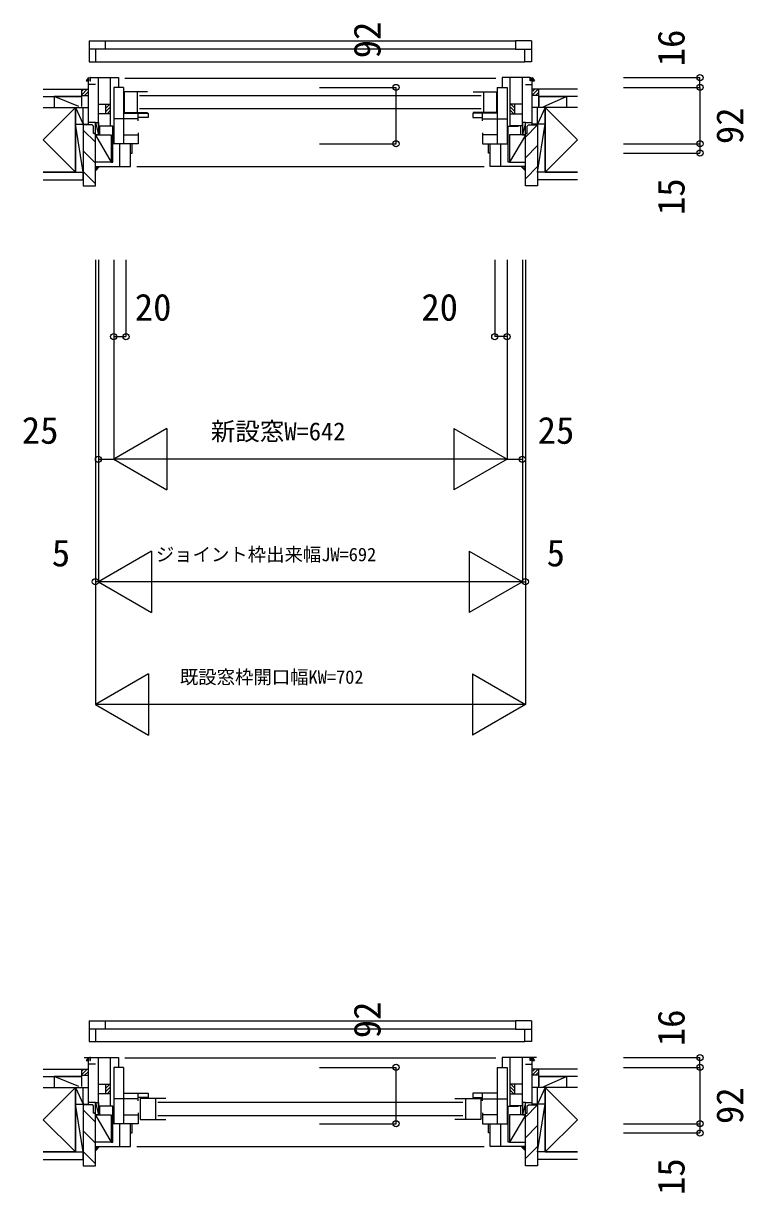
# Model space of a CAD drawing. Units: millimetres, scale not verified. Extents: x -6875 to 6875, y -5000 to 5000.
# Drawn here: x -2043 to -868, y -2698 to -790 of the extents above; entities that cross this region are included whole.
import ezdxf
from ezdxf.enums import TextEntityAlignment as Align

# ---------------------------------------------------------------- set-up
doc = ezdxf.new("R2010")
doc.units = ezdxf.units.MM
doc.header["$LTSCALE"] = 20
for name, color, linetype in [('0-2_YKK_B1', 4, 'Continuous'), ('0-3_YKK_B1E', 7, 'Continuous'), ('0-4_YKK_B2', 5, 'Continuous'), ('0-9_YKK_N1', 2, 'Continuous'), ('0-A_YKK_Z1', 7, 'Continuous')]:
    doc.layers.add(name, color=color, linetype=linetype)
doc.styles.add('ＭＳ ゴシック', font='')
doc.styles.get('ＭＳ ゴシック').set_extended_font_data('MS Gothic')

msp = doc.modelspace()

# ---------------------------------------------------------------- linework, layer by layer
at = {"layer": '0-2_YKK_B1'}
for p, q in [((-1910, -818.93), (-1240, -818.93)), ((-1240, -832.63), (-1910, -832.63)), ((-1925, -852.93), (-1225, -852.93)), ((-1921, -957.43), (-1921, -878.93)), ((-1879.8, -894.93), (-1879.8, -986.93)), ((-1878, -879.63), (-1272, -879.63)), ((-1270.2, -894.93), (-1270.2, -986.93)), ((-1229, -957.43), (-1229, -878.93)), ((-1857.8, -901.93), (-1857.8, -935.93)), ((-1853.8, -907.93), (-1296.2, -907.93)), ((-1292.2, -901.93), (-1292.2, -935.93)), ((-1921, -922.33), (-1901, -922.33)), ((-1908.8, -928.75), (-1902.39, -922.33)), ((-1908.8, -938.13), (-1908.8, -922.33)), ((-1908.8, -934.4), (-1901, -926.6)), ((-1906.87, -938.13), (-1901, -932.26)), ((-1296.2, -929.93), (-1853.8, -929.93)), ((-1229, -922.33), (-1249, -922.33)), ((-1241.2, -934.4), (-1249, -926.6)), ((-1243.13, -938.13), (-1249, -932.26)), ((-1241.2, -928.75), (-1247.61, -922.33)), ((-1241.2, -938.13), (-1241.2, -922.33)), ((-1901, -938.13), (-1921, -938.13)), ((-1856, -946.03), (-1896, -946.03)), ((-1856, -949.33), (-1856, -936.93)), ((-1294, -949.33), (-1294, -936.93)), ((-1294, -946.03), (-1254, -946.03)), ((-1249, -938.13), (-1229, -938.13)), ((-1879.8, -972.23), (-1856, -972.23)), ((-1856, -968.93), (-1856, -986.93)), ((-1294, -968.93), (-1294, -986.93)), ((-1270.2, -972.23), (-1294, -972.23)), ((-1856, -986.93), (-1897.7, -986.93)), ((-1886, -1023.93), (-1886, -986.93)), ((-1294, -986.93), (-1252.3, -986.93)), ((-1264, -1023.93), (-1264, -986.93)), ((-1858.5, -1023.93), (-1291.5, -1023.93)), ((-1910, -2417.5), (-1240, -2417.5)), ((-1240, -2431.2), (-1910, -2431.2)), ((-1925, -2451.5), (-1225, -2451.5)), ((-1921, -2556), (-1921, -2477.5)), ((-1878, -2478.2), (-1272, -2478.2)), ((-1229, -2556), (-1229, -2477.5)), ((-1879.8, -2493.5), (-1879.8, -2585.5)), ((-1270.2, -2493.5), (-1270.2, -2585.5)), ((-1921, -2520.9), (-1901, -2520.9)), ((-1901, -2536.7), (-1921, -2536.7)), ((-1908.8, -2527.31), (-1902.39, -2520.9)), ((-1908.8, -2536.7), (-1908.8, -2520.9)), ((-1908.8, -2532.97), (-1901, -2525.17)), ((-1906.87, -2536.7), (-1901, -2530.82)), ((-1856, -2547.9), (-1856, -2535.5)), ((-1294, -2547.9), (-1294, -2535.5)), ((-1229, -2520.9), (-1249, -2520.9)), ((-1241.2, -2532.97), (-1249, -2525.17)), ((-1243.13, -2536.7), (-1249, -2530.82)), ((-1249, -2536.7), (-1229, -2536.7)), ((-1241.2, -2527.31), (-1247.61, -2520.9)), ((-1241.2, -2536.7), (-1241.2, -2520.9)), ((-1856, -2544.6), (-1896, -2544.6)), ((-1828, -2544.5), (-1828, -2578.5)), ((-1824, -2550.5), (-1326, -2550.5)), ((-1322, -2544.5), (-1322, -2578.5)), ((-1294, -2544.6), (-1254, -2544.6)), ((-1879.8, -2570.8), (-1856, -2570.8)), ((-1856, -2567.5), (-1856, -2585.5)), ((-1326, -2572.5), (-1824, -2572.5)), ((-1294, -2567.5), (-1294, -2585.5)), ((-1270.2, -2570.8), (-1294, -2570.8)), ((-1856, -2585.5), (-1897.7, -2585.5)), ((-1886, -2622.5), (-1886, -2585.5)), ((-1294, -2585.5), (-1252.3, -2585.5)), ((-1264, -2622.5), (-1264, -2585.5)), ((-1858.5, -2622.5), (-1291.5, -2622.5))]:
    msp.add_line(p, q, dxfattribs=at)
for points in [[(-1936, -818.93), (-1910, -818.93), (-1910, -832.63), (-1936, -832.63)], [(-1936, -818.93), (-1936, -852.93), (-1925, -852.93), (-1925, -832.63)], [(-1214, -818.93), (-1240, -818.93), (-1240, -832.63), (-1214, -832.63)], [(-1214, -818.93), (-1214, -852.93), (-1225, -852.93), (-1225, -832.63)], [(-1934, -878.93), (-1888, -878.93), (-1888, -894.93)], [(-1921, -957.43), (-1901, -957.43), (-1901, -878.93)], [(-1879.8, -894.93), (-1896, -894.93), (-1896, -986.93)], [(-1270.2, -894.93), (-1254, -894.93), (-1254, -986.93)], [(-1216, -878.93), (-1262, -878.93), (-1262, -894.93)], [(-1229, -957.43), (-1249, -957.43), (-1249, -878.93)], [(-1840.8, -901.93), (-1878.8, -901.93), (-1878.8, -935.93), (-1840.8, -935.93)], [(-1309.2, -901.93), (-1271.2, -901.93), (-1271.2, -935.93), (-1309.2, -935.93)], [(-1879.8, -936.93), (-1840, -936.93), (-1840, -943.93), (-1856, -943.93)], [(-1270.2, -936.93), (-1310, -936.93), (-1310, -943.93), (-1294, -943.93)], [(-1921, -972.43), (-1918.5, -972.43), (-1918.5, -957.43)], [(-1900.3, -1016.93), (-1897.7, -1016.93), (-1897.7, -958.23), (-1914.5, -958.23)], [(-1249.7, -1016.93), (-1252.3, -1016.93), (-1252.3, -958.23), (-1235.5, -958.23)], [(-1229, -972.43), (-1231.5, -972.43), (-1231.5, -957.43)], [(-1923.5, -1023.93), (-1868.5, -1023.93), (-1868.5, -986.93)], [(-1868.5, -1001.93), (-1866, -1001.93), (-1866, -986.93)], [(-1281.5, -1001.93), (-1284, -1001.93), (-1284, -986.93)], [(-1226.5, -1023.93), (-1281.5, -1023.93), (-1281.5, -986.93)], [(-1936, -2417.5), (-1910, -2417.5), (-1910, -2431.2), (-1936, -2431.2)], [(-1936, -2417.5), (-1936, -2451.5), (-1925, -2451.5), (-1925, -2431.2)], [(-1214, -2417.5), (-1240, -2417.5), (-1240, -2431.2), (-1214, -2431.2)], [(-1214, -2417.5), (-1214, -2451.5), (-1225, -2451.5), (-1225, -2431.2)], [(-1944, -2477.5), (-1888, -2477.5), (-1888, -2493.5)], [(-1921, -2556), (-1901, -2556), (-1901, -2477.5)], [(-1206, -2477.5), (-1262, -2477.5), (-1262, -2493.5)], [(-1229, -2556), (-1249, -2556), (-1249, -2477.5)], [(-1879.8, -2493.5), (-1896, -2493.5), (-1896, -2585.5)], [(-1270.2, -2493.5), (-1254, -2493.5), (-1254, -2585.5)], [(-1879.8, -2535.5), (-1840, -2535.5), (-1840, -2542.5), (-1856, -2542.5)], [(-1270.2, -2535.5), (-1310, -2535.5), (-1310, -2542.5), (-1294, -2542.5)], [(-1811, -2544.5), (-1853, -2544.5), (-1853, -2578.5), (-1811, -2578.5)], [(-1339, -2544.5), (-1297, -2544.5), (-1297, -2578.5), (-1339, -2578.5)], [(-1921, -2571), (-1918.5, -2571), (-1918.5, -2556)], [(-1900.3, -2615.5), (-1897.7, -2615.5), (-1897.7, -2556.8), (-1914.5, -2556.8)], [(-1249.7, -2615.5), (-1252.3, -2615.5), (-1252.3, -2556.8), (-1235.5, -2556.8)], [(-1229, -2571), (-1231.5, -2571), (-1231.5, -2556)], [(-1923.5, -2622.5), (-1868.5, -2622.5), (-1868.5, -2585.5)], [(-1868.5, -2600.5), (-1866, -2600.5), (-1866, -2585.5)], [(-1281.5, -2600.5), (-1284, -2600.5), (-1284, -2585.5)], [(-1226.5, -2622.5), (-1281.5, -2622.5), (-1281.5, -2585.5)]]:
    msp.add_lwpolyline(points, dxfattribs=at)
at = {"layer": '0-3_YKK_B1E'}
for p, q in [((-1926, -889.93), (-1937, -889.93)), ((-1224, -889.93), (-1213, -889.93)), ((-1973, -927.93), (-1937, -927.93)), ((-1177, -927.93), (-1213, -927.93)), ((-1926, -2488.5), (-1937, -2488.5)), ((-1224, -2488.5), (-1213, -2488.5)), ((-1973, -2526.5), (-1937, -2526.5)), ((-1177, -2526.5), (-1213, -2526.5))]:
    msp.add_line(p, q, dxfattribs=at)
for points in [[(-1946, -952.93), (-1946, -954.93), (-1937, -954.93), (-1937, -883.93), (-1941, -883.93)], [(-1204, -952.93), (-1204, -954.93), (-1213, -954.93), (-1213, -883.93), (-1209, -883.93)], [(-1928.5, -969.94), (-1926, -969.94), (-1926, -952.24), (-1937, -952.24)], [(-1221.5, -969.94), (-1224, -969.94), (-1224, -952.24), (-1213, -952.24)], [(-1946, -2551.5), (-1946, -2553.5), (-1937, -2553.5), (-1937, -2482.5), (-1941, -2482.5)], [(-1204, -2551.5), (-1204, -2553.5), (-1213, -2553.5), (-1213, -2482.5), (-1209, -2482.5)], [(-1928.5, -2568.5), (-1926, -2568.5), (-1926, -2550.8), (-1937, -2550.8)], [(-1221.5, -2568.5), (-1224, -2568.5), (-1224, -2550.8), (-1213, -2550.8)]]:
    msp.add_lwpolyline(points, dxfattribs=at)
at = {"layer": '0-4_YKK_B2'}
for p, q in [((-1937, -878.93), (-1941, -883.93)), ((-1941, -883.93), (-1937, -883.93)), ((-1940.19, -883.93), (-1937, -880.74)), ((-1937.36, -883.93), (-1937, -883.57)), ((-1937, -883.93), (-1937, -878.93)), ((-1935, -878.93), (-1935, -883.93)), ((-1934, -878.93), (-1935, -878.93)), ((-1935, -881.57), (-1934, -880.57)), ((-1935, -883.93), (-1934, -883.93)), ((-1934.53, -883.93), (-1934, -883.4)), ((-1934, -883.93), (-1934, -878.93)), ((-1216, -883.93), (-1216, -878.93)), ((-1216, -878.93), (-1215, -878.93)), ((-1216, -880.55), (-1215, -879.56)), ((-1215, -882.54), (-1216, -881.55)), ((-1216, -883.38), (-1215, -882.38)), ((-1215, -883.93), (-1216, -883.93)), ((-1215, -879.71), (-1215.79, -878.93)), ((-1215, -878.93), (-1215, -883.93)), ((-1213, -883.93), (-1213, -878.93)), ((-1213, -878.93), (-1209, -883.93)), ((-1213, -880.38), (-1212.36, -879.74)), ((-1213, -883.21), (-1211.1, -881.31)), ((-1210.79, -883.93), (-1213, -881.71)), ((-1209, -883.93), (-1213, -883.93)), ((-1210.89, -883.93), (-1209.84, -882.88)), ((-1948.2, -897.93), (-1938.4, -897.93)), ((-1948.2, -910.93), (-1948.2, -897.93)), ((-1939.34, -897.93), (-1948.2, -906.79)), ((-1945, -897.93), (-1948.2, -901.14)), ((-1948.2, -909.93), (-1948.2, -897.93)), ((-1948.2, -907.93), (-1938.4, -907.93)), ((-1938.4, -902.65), (-1943.69, -907.93)), ((-1201.8, -897.94), (-1211.6, -897.94)), ((-1211.6, -906.59), (-1202.94, -897.94)), ((-1211.6, -900.94), (-1208.6, -897.94)), ((-1201.8, -907.94), (-1211.6, -907.94)), ((-1207.29, -907.94), (-1201.8, -902.45)), ((-1201.8, -909.94), (-1201.8, -897.94)), ((-1931, -955.94), (-1946, -955.94)), ((-1946, -955.94), (-1946, -1055.43)), ((-1946, -964.42), (-1926, -984.42)), ((-1929, -957.94), (-1931, -955.94)), ((-1929, -969.94), (-1929, -957.94)), ((-1926, -969.94), (-1929, -969.94)), ((-1926, -1055.43), (-1926, -969.94)), ((-1204, -955.94), (-1224, -975.94)), ((-1224, -969.94), (-1221, -969.94)), ((-1224, -1055.43), (-1224, -969.94)), ((-1221, -957.94), (-1219, -955.94)), ((-1221, -969.94), (-1221, -957.94)), ((-1219, -955.94), (-1204, -955.94)), ((-1204, -955.94), (-1204, -1055.43)), ((-1204, -989.88), (-1224, -1009.88)), ((-1946, -998.36), (-1926, -1018.36)), ((-1926, -1025.31), (-1924.62, -1023.93)), ((-1926, -1028.14), (-1921.8, -1023.93)), ((-1926, -1030.93), (-1926, -1023.93)), ((-1919, -1023.93), (-1926, -1030.93)), ((-1926, -1023.93), (-1919, -1023.93)), ((-1231, -1023.93), (-1224, -1030.93)), ((-1224, -1023.93), (-1231, -1023.93)), ((-1230.14, -1024.8), (-1229.27, -1023.93)), ((-1228.72, -1026.21), (-1226.44, -1023.93)), ((-1227.31, -1027.62), (-1224, -1024.32)), ((-1225.89, -1029.04), (-1224, -1027.14)), ((-1224.48, -1030.45), (-1224, -1029.97)), ((-1204, -1023.82), (-1224, -1043.82)), ((-1224, -1030.93), (-1224, -1023.93)), ((-1946, -1032.3), (-1926, -1052.3)), ((-1946, -1055.43), (-1926, -1055.43)), ((-1204, -1055.43), (-1224, -1055.43)), ((-1937, -2477.5), (-1941, -2482.5)), ((-1940.19, -2482.5), (-1937, -2479.31)), ((-1937, -2482.5), (-1937, -2477.5)), ((-1935, -2477.5), (-1935, -2482.5)), ((-1934, -2477.5), (-1935, -2477.5)), ((-1935, -2480.13), (-1934, -2479.14)), ((-1934, -2482.5), (-1934, -2477.5)), ((-1216, -2482.5), (-1216, -2477.5)), ((-1216, -2477.5), (-1215, -2477.5)), ((-1216, -2479.12), (-1215, -2478.12)), ((-1215, -2478.28), (-1215.79, -2477.5)), ((-1215, -2477.5), (-1215, -2482.5)), ((-1213, -2482.5), (-1213, -2477.5)), ((-1213, -2477.5), (-1209, -2482.5)), ((-1213, -2478.95), (-1212.36, -2478.3)), ((-1948.2, -2496.5), (-1938.4, -2496.5)), ((-1948.2, -2509.5), (-1948.2, -2496.5)), ((-1939.34, -2496.5), (-1948.2, -2505.36)), ((-1945, -2496.5), (-1948.2, -2499.7)), ((-1948.2, -2508.5), (-1948.2, -2496.5)), ((-1941, -2482.5), (-1937, -2482.5)), ((-1937.36, -2482.5), (-1937, -2482.13)), ((-1935, -2482.5), (-1934, -2482.5)), ((-1934.53, -2482.5), (-1934, -2481.97)), ((-1215, -2481.11), (-1216, -2480.11)), ((-1216, -2481.95), (-1215, -2480.95)), ((-1215, -2482.5), (-1216, -2482.5)), ((-1213, -2481.78), (-1211.1, -2479.87)), ((-1210.79, -2482.5), (-1213, -2480.28)), ((-1209, -2482.5), (-1213, -2482.5)), ((-1201.8, -2496.5), (-1211.6, -2496.5)), ((-1211.6, -2505.16), (-1202.94, -2496.5)), ((-1211.6, -2499.5), (-1208.6, -2496.5)), ((-1210.89, -2482.5), (-1209.84, -2481.44)), ((-1201.8, -2508.5), (-1201.8, -2496.5)), ((-1948.2, -2506.5), (-1938.4, -2506.5)), ((-1938.4, -2501.21), (-1943.69, -2506.5)), ((-1201.8, -2506.5), (-1211.6, -2506.5)), ((-1207.29, -2506.5), (-1201.8, -2501.01)), ((-1931, -2554.5), (-1946, -2554.5)), ((-1946, -2554.5), (-1946, -2654)), ((-1929, -2556.5), (-1931, -2554.5)), ((-1204, -2554.5), (-1224, -2574.5)), ((-1221, -2556.5), (-1219, -2554.5)), ((-1219, -2554.5), (-1204, -2554.5)), ((-1204, -2554.5), (-1204, -2654)), ((-1946, -2562.99), (-1926, -2582.99)), ((-1929, -2568.5), (-1929, -2556.5)), ((-1926, -2568.5), (-1929, -2568.5)), ((-1926, -2654), (-1926, -2568.5)), ((-1224, -2568.5), (-1221, -2568.5)), ((-1224, -2654), (-1224, -2568.5)), ((-1221, -2568.5), (-1221, -2556.5)), ((-1204, -2588.44), (-1224, -2608.44)), ((-1946, -2596.93), (-1926, -2616.93)), ((-1946, -2630.87), (-1926, -2650.87)), ((-1926, -2623.87), (-1924.62, -2622.5)), ((-1926, -2626.7), (-1921.8, -2622.5)), ((-1926, -2629.5), (-1926, -2622.5)), ((-1919, -2622.5), (-1926, -2629.5)), ((-1926, -2622.5), (-1919, -2622.5)), ((-1231, -2622.5), (-1224, -2629.5)), ((-1224, -2622.5), (-1231, -2622.5)), ((-1230.14, -2623.36), (-1229.27, -2622.5)), ((-1228.72, -2624.77), (-1226.44, -2622.5)), ((-1227.31, -2626.19), (-1224, -2622.88)), ((-1225.89, -2627.6), (-1224, -2625.71)), ((-1224.48, -2629.02), (-1224, -2628.54)), ((-1204, -2622.38), (-1224, -2642.38)), ((-1224, -2629.5), (-1224, -2622.5)), ((-1946, -2654), (-1926, -2654)), ((-1204, -2654), (-1224, -2654))]:
    msp.add_line(p, q, dxfattribs=at)
at = {"layer": '0-9_YKK_N1'}
for p, q in [((-1560.11, -894.93), (-1435.11, -894.93)), ((-1435.11, -986.93), (-1435.11, -894.93)), ((-1064, -878.93), (-939, -878.93)), ((-1064, -894.93), (-939, -894.93)), ((-939, -894.93), (-939, -878.93)), ((-939, -894.93), (-939, -986.93)), ((-1560.11, -986.93), (-1435.11, -986.93)), ((-1064, -986.93), (-939, -986.93)), ((-939, -986.93), (-939, -1001.93)), ((-1064, -1001.93), (-939, -1001.93)), ((-1926, -1176.43), (-1926, -1901.43)), ((-1921, -1176.43), (-1921, -1701.43)), ((-1896, -1176.43), (-1896, -1501.43)), ((-1876, -1176.43), (-1876, -1301.43)), ((-1274, -1176.43), (-1274, -1301.43)), ((-1229, -1176.43), (-1229, -1701.43)), ((-1224, -1176.43), (-1224, -1901.43)), ((-1896, -1301.43), (-1876, -1301.43)), ((-1254, -1301.43), (-1274, -1301.43)), ((-1809.4, -1451.43), (-1809.4, -1551.43)), ((-1340.6, -1451.43), (-1340.6, -1551.43)), ((-1921, -1501.43), (-1896, -1501.43)), ((-1254, -1501.43), (-1896, -1501.43)), ((-1834.4, -1651.43), (-1834.4, -1751.43)), ((-1315.6, -1651.43), (-1315.6, -1751.43)), ((-1921, -1701.43), (-1926, -1701.43)), ((-1229, -1701.43), (-1921, -1701.43)), ((-1229, -1701.43), (-1224, -1701.43)), ((-1839.4, -1851.43), (-1839.4, -1951.43)), ((-1310.6, -1851.43), (-1310.6, -1951.43)), ((-1224, -1901.43), (-1926, -1901.43)), ((-1064, -2477.5), (-939, -2477.5)), ((-939, -2493.5), (-939, -2477.5)), ((-1560.11, -2493.5), (-1435.11, -2493.5)), ((-1435.11, -2585.5), (-1435.11, -2493.5)), ((-1064, -2493.5), (-939, -2493.5)), ((-939, -2493.5), (-939, -2585.5)), ((-1560.11, -2585.5), (-1435.11, -2585.5)), ((-1064, -2585.5), (-939, -2585.5)), ((-939, -2585.5), (-939, -2600.5)), ((-1064, -2600.5), (-939, -2600.5))]:
    msp.add_line(p, q, dxfattribs=at)
for points in [[(-1254, -1176.43), (-1254, -1501.43), (-1229, -1501.43)], [(-1809.4, -1451.43), (-1896, -1501.43), (-1809.4, -1551.43)], [(-1340.6, -1451.43), (-1254, -1501.43), (-1340.6, -1551.43)], [(-1834.4, -1651.43), (-1921, -1701.43), (-1834.4, -1751.43)], [(-1315.6, -1651.43), (-1229, -1701.43), (-1315.6, -1751.43)], [(-1839.4, -1851.43), (-1926, -1901.43), (-1839.4, -1951.43)], [(-1310.6, -1851.43), (-1224, -1901.43), (-1310.6, -1951.43)]]:
    msp.add_lwpolyline(points, dxfattribs=at)
for centre in [(-939, -878.93), (-1435.11, -894.93), (-939, -894.93), (-1435.21, -986.93), (-939, -986.93), (-939, -1001.93), (-1896, -1301.43), (-1876, -1301.43), (-1274, -1301.43), (-1254, -1301.43), (-1921, -1501.43), (-1229, -1501.43), (-1926, -1701.43), (-1224, -1701.43), (-939, -2477.5), (-1435.11, -2493.5), (-939, -2493.5), (-1435.21, -2585.5), (-939, -2585.5), (-939, -2600.5)]:
    msp.add_circle(centre, 5, dxfattribs=at)
at = {"layer": '0-A_YKK_Z1'}
for p, q in [((-2011, -897.93), (-1948.2, -897.93)), ((-2011, -909.93), (-1948.2, -909.93)), ((-1948.2, -909.93), (-1993.2, -909.93)), ((-1948.2, -925.93), (-1948.2, -910.93)), ((-1201.8, -910.94), (-1201.8, -897.94)), ((-1139, -897.94), (-1201.8, -897.94)), ((-1139, -909.94), (-1201.8, -909.94)), ((-1201.8, -909.94), (-1201.8, -924.94)), ((-1201.8, -909.94), (-1156.8, -909.94)), ((-1201.8, -925.93), (-1201.8, -910.94)), ((-1193.96, -925.93), (-1156.8, -909.94)), ((-1156.8, -909.94), (-1156.8, -927.94)), ((-1958.5, -927.94), (-2011, -980.44)), ((-1958.5, -927.94), (-1946, -927.94)), ((-1958.5, -954.94), (-1958.5, -927.94)), ((-1958.5, -927.94), (-1946, -954.94)), ((-1946, -954.94), (-1946, -927.94)), ((-1191.5, -927.94), (-1204, -927.94)), ((-1204, -954.94), (-1204, -927.94)), ((-1191.5, -927.94), (-1204, -954.94)), ((-1191.5, -954.94), (-1191.5, -927.94)), ((-1191.5, -927.94), (-1139, -980.44)), ((-1926, -972.44), (-1926, -952.24)), ((-1926, -952.24), (-1921, -952.24)), ((-1926, -952.24), (-1921, -972.44)), ((-1921, -952.24), (-1921, -972.44)), ((-1229, -952.24), (-1229, -972.43)), ((-1224, -952.24), (-1229, -952.24)), ((-1224, -952.24), (-1229, -972.43)), ((-1224, -972.43), (-1224, -952.24)), ((-1958.5, -954.94), (-1946, -954.94)), ((-1926, -1016.93), (-1926, -972.43)), ((-1926, -972.43), (-1900.3, -972.43)), ((-1921, -972.44), (-1926, -972.44)), ((-1926, -972.69), (-1900.3, -1016.93)), ((-1900.3, -972.43), (-1900.3, -1016.93)), ((-1249.7, -972.43), (-1249.7, -1016.93)), ((-1224, -972.43), (-1249.7, -972.43)), ((-1224, -972.69), (-1249.7, -1016.93)), ((-1229, -972.43), (-1224, -972.43)), ((-1224, -1016.93), (-1224, -972.43)), ((-1191.5, -954.94), (-1204, -954.94)), ((-1958.5, -1032.94), (-2011, -980.44)), ((-1191.5, -1032.94), (-1139, -980.44)), ((-1900.3, -1016.93), (-1926, -1016.93)), ((-1249.7, -1016.93), (-1224, -1016.93)), ((-2011, -1032.94), (-1946, -1032.94)), ((-1139, -1032.94), (-1204, -1032.94)), ((-1139, -1045.44), (-1204, -1045.44)), ((-2011, -2496.5), (-1948.2, -2496.5)), ((-1201.8, -2509.5), (-1201.8, -2496.5)), ((-1139, -2496.5), (-1201.8, -2496.5)), ((-2011, -2508.5), (-1948.2, -2508.5)), ((-1948.2, -2508.5), (-1993.2, -2508.5)), ((-1948.2, -2524.5), (-1948.2, -2509.5)), ((-1139, -2508.5), (-1201.8, -2508.5)), ((-1201.8, -2508.5), (-1201.8, -2523.5)), ((-1201.8, -2508.5), (-1156.8, -2508.5)), ((-1201.8, -2524.5), (-1201.8, -2509.5)), ((-1193.96, -2524.5), (-1156.8, -2508.5)), ((-1156.8, -2508.5), (-1156.8, -2526.5)), ((-1958.5, -2526.5), (-2011, -2579)), ((-1958.5, -2526.5), (-1946, -2526.5)), ((-1958.5, -2553.5), (-1958.5, -2526.5)), ((-1958.5, -2526.5), (-1946, -2553.5)), ((-1946, -2553.5), (-1946, -2526.5)), ((-1191.5, -2526.5), (-1204, -2526.5)), ((-1204, -2553.5), (-1204, -2526.5)), ((-1191.5, -2526.5), (-1204, -2553.5)), ((-1191.5, -2553.5), (-1191.5, -2526.5)), ((-1191.5, -2526.5), (-1139, -2579)), ((-1958.5, -2553.5), (-1946, -2553.5)), ((-1926, -2571), (-1926, -2550.8)), ((-1926, -2550.8), (-1921, -2550.8)), ((-1926, -2550.8), (-1921, -2571)), ((-1921, -2550.8), (-1921, -2571)), ((-1229, -2550.8), (-1229, -2571)), ((-1224, -2550.8), (-1229, -2550.8)), ((-1224, -2550.8), (-1229, -2571)), ((-1224, -2571), (-1224, -2550.8)), ((-1191.5, -2553.5), (-1204, -2553.5)), ((-1926, -2615.5), (-1926, -2571)), ((-1926, -2571), (-1900.3, -2571)), ((-1921, -2571), (-1926, -2571)), ((-1926, -2571.25), (-1900.3, -2615.5)), ((-1900.3, -2571), (-1900.3, -2615.5)), ((-1249.7, -2571), (-1249.7, -2615.5)), ((-1224, -2571), (-1249.7, -2571)), ((-1224, -2571.25), (-1249.7, -2615.5)), ((-1229, -2571), (-1224, -2571)), ((-1224, -2615.5), (-1224, -2571)), ((-1958.5, -2631.5), (-2011, -2579)), ((-1191.5, -2631.5), (-1139, -2579)), ((-2011, -2631.5), (-1946, -2631.5)), ((-1900.3, -2615.5), (-1926, -2615.5)), ((-1249.7, -2615.5), (-1224, -2615.5)), ((-1139, -2631.5), (-1204, -2631.5)), ((-1139, -2644), (-1204, -2644))]:
    msp.add_line(p, q, dxfattribs=at)
for points in [[(-1953.21, -925.93), (-1993.2, -909.93), (-1993.2, -927.94)], [(-2011, -927.94), (-1958.5, -927.94), (-1958.5, -1032.94), (-2011, -1032.94)], [(-1139, -927.94), (-1191.5, -927.94), (-1191.5, -1032.94), (-1139, -1032.94)], [(-1958.5, -1032.94), (-1958.5, -954.94), (-1946, -954.94), (-1946, -1032.94), (-1958.5, -954.94)], [(-1191.5, -1032.94), (-1191.5, -954.94), (-1204, -954.94), (-1204, -1032.94), (-1191.5, -954.94)], [(-2011, -1045.44), (-1946, -1045.44), (-1946, -1032.94)], [(-1953.21, -2524.5), (-1993.2, -2508.5), (-1993.2, -2526.5)], [(-2011, -2526.5), (-1958.5, -2526.5), (-1958.5, -2631.5), (-2011, -2631.5)], [(-1139, -2526.5), (-1191.5, -2526.5), (-1191.5, -2631.5), (-1139, -2631.5)], [(-1958.5, -2631.5), (-1958.5, -2553.5), (-1946, -2553.5), (-1946, -2631.5), (-1958.5, -2553.5)], [(-1191.5, -2631.5), (-1191.5, -2553.5), (-1204, -2553.5), (-1204, -2631.5), (-1191.5, -2553.5)], [(-2011, -2644), (-1946, -2644), (-1946, -2631.5)]]:
    msp.add_lwpolyline(points, dxfattribs=at)

# ---------------------------------------------------------------- texts
at = {"layer": '0-9_YKK_N1', "style": 'ＭＳ ゴシック'}
for s, p in [('92', (-1447.21, -847.44)), ('16', (-951, -860.46)), ('92', (-855.29, -987.44)), ('15', (-951, -1103.17)), ('92', (-1447.21, -2446)), ('16', (-951, -2459.02)), ('92', (-855.29, -2586)), ('15', (-951, -2701.73))]:
    msp.add_text(s, height=43.99, rotation=90, dxfattribs=at).set_placement(p, align=Align.BOTTOM_LEFT)
for s, height, p in [('20', 43.99, (-1861.58, -1288.65)), ('20', 43.99, (-1393.85, -1288.65)), ('25', 43.99, (-2046, -1489.43)), ('新設窓W=642', 29.33, (-1737.5, -1479.43)), ('25', 43.99, (-1204, -1489.43)), ('5', 43.99, (-1997.1, -1689.43)), ('5', 43.99, (-1189.41, -1689.43)), ('ジョイント枠出来幅JW=692', 21.99, (-1827.24, -1674.43)), ('既設窓枠開口幅KW=702', 21.99, (-1787.97, -1874.43))]:
    msp.add_text(s, height=height, dxfattribs=at).set_placement(p, align=Align.BOTTOM_LEFT)

doc.saveas('drawing.dxf')
